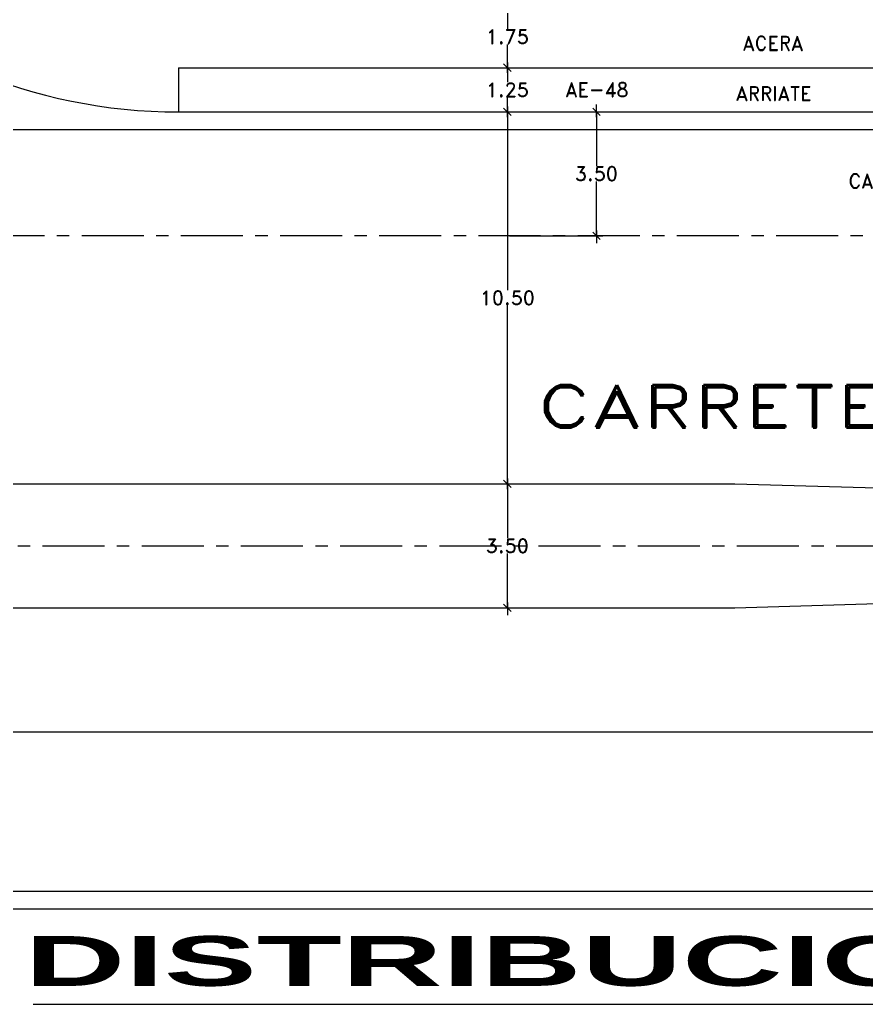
# Model space of a CAD drawing. Header units: millimetres. Extents: x 1590 to 1932, y -48 to 167.
# Drawn here: x 1631.11 to 1655, y -45.63 to -17.83 of the extents above; entities that cross this region are included whole.
import ezdxf
from ezdxf.enums import TextEntityAlignment as Align

# ---------------------------------------------------------------- set-up
doc = ezdxf.new("R2010")
doc.units = ezdxf.units.MM
doc.header["$LTSCALE"] = 0.1
doc.header["$MEASUREMENT"] = 0
doc.header["$PDMODE"] = 35
doc.header["$PDSIZE"] = 0.75
doc.linetypes.add('CENTERX2', pattern=[4, 2.5, -0.5, 0.5, -0.5])
doc.layers.get('0').update_dxf_attribs({"linetype": 'CONTINUOUS'})
doc.layers.get('DEFPOINTS').update_dxf_attribs({"linetype": 'CONTINUOUS'})
for name, color, linetype in [('CALLES', 3, 'CONTINUOUS'), ('PAREDES', 3, 'CONTINUOUS'), ('TECHOS', 2, 'CONTINUOUS'), ('TERRENO', 4, 'CONTINUOUS'), ('TEXT', 3, 'CONTINUOUS')]:
    doc.layers.add(name, color=color, linetype=linetype)
doc.styles.add('ROMAND', font='romand.shx')
doc.styles.add('SANSSERIFBOLD', font='sasb____.pfb', dxfattribs={"height": 0.5})
doc.dimstyles.new('URBA', dxfattribs={"dimtxt": 20, "dimasz": 0.5, "dimexe": 1.25, "dimexo": 0.63, "dimgap": 0.63, "dimtad": 0, "dimtih": 1, "dimtoh": 1, "dimzin": 1, "dimdsep": 46, "dimtxsty": 'ROMAND', "dimcen": 2.5, "dimclrd": 1, "dimclre": 1, "dimclrt": 3, "dimadec": 0, "dimazin": 0, "dimtfac": 1, "dimtmove": 0, "dimatfit": 3, "dimfxl": 1, "dimtvp": 1, "dimtolj": 1, "dimtzin": 1, "dimarcsym": 0})

# ---------------------------------------------------------------- blocks, each defined once
blk = doc.blocks.new('UTP1$0$DIMBLOCK')
at = {"color": 1}
blk.add_line((-7.5, 0), (10.5, 0), dxfattribs=at)
at = {"color": 4}
blk.add_line((-5.25, -5.25), (5.25, 5.25), dxfattribs=at)
blk = doc.blocks.new('*D84')
at = {"color": 1, "linetype": 'Continuous', "lineweight": -2, "transparency": 16777216}
for p, q in [((1642.806, -19.184), (1645.054, -19.184)), ((1644.874, -19.204), (1644.874, -19.589)), ((1644.874, -20.414), (1644.874, -20.029)), ((1642.806, -20.434), (1645.054, -20.434))]:
    blk.add_line(p, q, dxfattribs=at)
at = {"layer": 'DEFPOINTS', "color": 0, "linetype": 'Continuous', "transparency": 16777216}
for p in [(1642.744, -19.184), (1644.874, -19.184), (1642.744, -20.434)]:
    blk.add_point(p, dxfattribs=at)
at = {"color": 1, "linetype": 'Continuous', "lineweight": -2, "transparency": 16777216, "xscale": 0.02, "yscale": 0.02, "zscale": 0.02}
for p, rotation in [((1644.874, -19.184), 90), ((1644.874, -20.434), 270)]:
    blk.add_blockref('UTP1$0$DIMBLOCK', p, dxfattribs=dict(at, rotation=rotation))
at = {"color": 3, "linetype": 'Continuous', "transparency": 16777216, "insert": (1644.874, -19.809), "char_height": 0.4, "attachment_point": 5, "style": 'ROMAND'}
blk.add_mtext('\\A1;1.25', dxfattribs=at)
blk = doc.blocks.new('*D83')
at = {"color": 1, "linetype": 'Continuous', "lineweight": -2, "transparency": 16777216}
for p, q in [((1644.812, -17.434), (1644.694, -17.434)), ((1644.874, -17.454), (1644.874, -18.089)), ((1644.874, -19.164), (1644.874, -18.529)), ((1642.806, -19.184), (1645.054, -19.184))]:
    blk.add_line(p, q, dxfattribs=at)
at = {"layer": 'DEFPOINTS', "color": 0, "linetype": 'Continuous', "transparency": 16777216}
for p in [(1644.874, -17.434), (1644.874, -17.434), (1642.744, -19.184)]:
    blk.add_point(p, dxfattribs=at)
at = {"color": 1, "linetype": 'Continuous', "lineweight": -2, "transparency": 16777216, "xscale": 0.02, "yscale": 0.02, "zscale": 0.02}
for p, rotation in [((1644.874, -17.434), 90), ((1644.874, -19.184), 270)]:
    blk.add_blockref('UTP1$0$DIMBLOCK', p, dxfattribs=dict(at, rotation=rotation))
at = {"color": 3, "linetype": 'Continuous', "transparency": 16777216, "insert": (1644.874, -18.309), "char_height": 0.4, "attachment_point": 5, "style": 'ROMAND'}
blk.add_mtext('\\A1;1.75', dxfattribs=at)
blk = doc.blocks.new('*D85')
at = {"color": 1, "linetype": 'Continuous', "transparency": 16777216}
for p, q in [((1642.806, -20.434), (1645.054, -20.434)), ((1644.874, -20.454), (1644.874, -25.464)), ((1644.874, -30.914), (1644.874, -25.904)), ((1642.806, -30.934), (1645.054, -30.934))]:
    blk.add_line(p, q, dxfattribs=at)
at = {"layer": 'DEFPOINTS', "color": 0, "linetype": 'Continuous', "transparency": 16777216}
for p in [(1642.744, -20.434), (1644.874, -20.434), (1642.744, -30.934)]:
    blk.add_point(p, dxfattribs=at)
at = {"color": 1, "linetype": 'Continuous', "transparency": 16777216, "xscale": 0.02, "yscale": 0.02, "zscale": 0.02}
for p, rotation in [((1644.874, -20.434), 90), ((1644.874, -30.934), 270)]:
    blk.add_blockref('UTP1$0$DIMBLOCK', p, dxfattribs=dict(at, rotation=rotation))
at = {"color": 3, "linetype": 'Continuous', "transparency": 16777216, "insert": (1644.874, -25.684), "char_height": 0.4, "attachment_point": 5, "style": 'ROMAND'}
blk.add_mtext('\\A1;10.50', dxfattribs=at)
blk = doc.blocks.new('*D86')
at = {"color": 1, "linetype": 'Continuous', "transparency": 16777216}
for p, q in [((1642.806, -30.934), (1645.054, -30.934)), ((1644.874, -30.954), (1644.874, -32.464)), ((1644.874, -34.414), (1644.874, -32.904)), ((1642.806, -34.434), (1645.054, -34.434))]:
    blk.add_line(p, q, dxfattribs=at)
at = {"layer": 'DEFPOINTS', "color": 0, "linetype": 'Continuous', "transparency": 16777216}
for p in [(1642.744, -30.934), (1644.874, -30.934), (1642.744, -34.434)]:
    blk.add_point(p, dxfattribs=at)
at = {"color": 1, "linetype": 'Continuous', "transparency": 16777216, "xscale": 0.02, "yscale": 0.02, "zscale": 0.02}
for p, rotation in [((1644.874, -30.934), 90), ((1644.874, -34.434), 270)]:
    blk.add_blockref('UTP1$0$DIMBLOCK', p, dxfattribs=dict(at, rotation=rotation))
at = {"color": 3, "linetype": 'Continuous', "transparency": 16777216, "insert": (1644.874, -32.684), "char_height": 0.4, "attachment_point": 5, "style": 'ROMAND'}
blk.add_mtext('\\A1;3.50', dxfattribs=at)
blk = doc.blocks.new('*D97')
at = {"color": 1, "linetype": 'Continuous', "lineweight": -2, "transparency": 16777216}
for p, q in [((1644.937, -20.434), (1647.568, -20.434)), ((1647.388, -20.454), (1647.388, -21.957)), ((1647.388, -23.914), (1647.388, -22.397)), ((1644.937, -23.934), (1647.568, -23.934))]:
    blk.add_line(p, q, dxfattribs=at)
at = {"layer": 'DEFPOINTS', "color": 0, "linetype": 'Continuous', "transparency": 16777216}
for p in [(1644.874, -20.434), (1647.388, -20.434), (1644.874, -23.934)]:
    blk.add_point(p, dxfattribs=at)
at = {"color": 1, "linetype": 'Continuous', "lineweight": -2, "transparency": 16777216, "xscale": 0.02, "yscale": 0.02, "zscale": 0.02}
for p, rotation in [((1647.388, -20.434), 90), ((1647.388, -23.934), 270)]:
    blk.add_blockref('UTP1$0$DIMBLOCK', p, dxfattribs=dict(at, rotation=rotation))
at = {"color": 3, "linetype": 'Continuous', "transparency": 16777216, "insert": (1647.388, -22.177), "char_height": 0.4, "attachment_point": 5, "style": 'ROMAND'}
blk.add_mtext('\\A1;3.50', dxfattribs=at)
blk = doc.blocks.new('*D333')
at = {"color": 1, "linetype": 'Continuous', "transparency": 16777216}
for start, end in [(54.2646, 89.2369), (0.7631, 26.8805)]:
    blk.add_arc((1617.093, -32.684), 1.502, start, end, dxfattribs=at)
at = {"layer": 'DEFPOINTS', "color": 0, "linetype": 'Continuous', "transparency": 16777216}
for p in [(1617.093, -23.934), (1617.844, -31.384), (1592.555, -32.684), (1617.093, -32.684), (1704.734, -32.684)]:
    blk.add_point(p, dxfattribs=at)
at = {"color": 1, "linetype": 'Continuous', "transparency": 16777216, "xscale": 0.02, "yscale": 0.02, "zscale": 0.02}
for p, rotation in [((1617.093, -31.182), 179.6184583066391), ((1618.594, -32.684), 270.381541693361)]:
    blk.add_blockref('UTP1$0$DIMBLOCK', p, dxfattribs=dict(at, rotation=rotation))
at = {"color": 3, "linetype": 'Continuous', "transparency": 16777216, "insert": (1618.257, -31.735), "char_height": 0.5, "attachment_point": 5, "style": 'ROMAND'}
blk.add_mtext('\\A1;90°', dxfattribs=at)

msp = doc.modelspace()

# ---------------------------------------------------------------- linework, layer by layer
at = {"color": 4, "linetype": 'Continuous'}
msp.add_line((1631.4872, -45.6328), (1684.572, -45.6328), dxfattribs=at)
at = {"layer": 'CALLES', "color": 2, "linetype": 'Continuous'}
for p, q in [((1635.5927, -19.1842), (1635.5927, -20.4342)), ((1635.5927, -19.1842), (1655.3743, -19.1842)), ((1592.5555, -30.9342), (1651.2927, -30.9342)), ((1651.2927, -30.9342), (1696.8927, -32.2725)), ((1651.2927, -34.4342), (1696.8927, -33.0959)), ((1592.5555, -34.4342), (1651.2927, -34.4342)), ((1595.5311, -42.9342), (1799.1654, -42.9342))]:
    msp.add_line(p, q, dxfattribs=at)
at = {"layer": 'CALLES', "color": 4, "linetype": 'Continuous'}
msp.add_line((1635.5927, -20.4342), (1655.3743, -20.4342), dxfattribs=at)
at = {"layer": 'CALLES', "linetype": 'Continuous'}
for p, q in [((1594.3667, -37.9342), (1704.7339, -37.9342)), ((1595.5311, -42.4342), (1799.1654, -42.4342))]:
    msp.add_line(p, q, dxfattribs=at)
at = {"layer": 'CALLES', "color": 4, "linetype": 'Continuous'}
msp.add_arc((1635.5927, -5.4342), 15, 180, 270, dxfattribs=at)
at = {"layer": 'PAREDES', "color": 1, "linetype": 'CENTERX2', "ltscale": 7}
for p, q in [((1668.2108, -23.9342), (1629.757, -23.9342)), ((1592.5555, -32.6842), (1704.7339, -32.6842))]:
    msp.add_line(p, q, dxfattribs=at)
at = {"layer": 'TECHOS'}
msp.add_line((1652.38, -20.9342), (1652.411, -20.9342), dxfattribs=at)
msp.add_line((1652.38, -20.9342), (1652.411, -20.9342), dxfattribs=at)
at = {"layer": 'TERRENO', "color": 5, "linetype": 'Continuous'}
for p, q in [((1624.5927, -20.9342), (1657.3858, -20.9342)), ((1654.6533, -20.9342), (1675.7652, -20.9342))]:
    msp.add_line(p, q, dxfattribs=at)

# ---------------------------------------------------------------- texts
at = {"layer": 'TEXT', "style": 'ROMAND'}
for s, p in [('ACERA', (1652.3682, -18.6945)), ('ARRIATE', (1652.3923, -20.1113)), ('CARRIL DE DESACELERACION DE SALIDA', (1659.8855, -22.585))]:
    msp.add_text(s, height=0.4, dxfattribs=at).set_placement(p, align=Align.CENTER)
at = {"layer": 'TEXT', "color": 2, "style": 'ROMAND'}
msp.add_text('AE-48', height=0.4, dxfattribs=at).set_placement((1646.5115, -20.004))
at = {"layer": 'TEXT', "style": 'ROMAND', "width": 1.4}
msp.add_text('CARRETERA TRONCAL DEL NORTE', height=1.2, dxfattribs=at).set_placement((1645.7297, -29.3491))
at = {"layer": 'TEXT', "color": 4, "style": 'SANSSERIFBOLD', "width": 2}
msp.add_text('DISTRIBUCION DE LOCALES', height=1.40625, dxfattribs=at).set_placement((1631.2543, -45.1123))

# ---------------------------------------------------------------- dimensions: what is measured, and where the dimension line sits
at = {"color": 3, "linetype": 'Continuous'}
for base, p1, p2, picture, middle in [((1644.8745, -17.4342), (1642.7436, -19.1842), (1644.8745, -17.4342), '*D83', (1644.8745, -18.3092)), ((1644.8745, -19.1842), (1642.7436, -20.4342), (1642.7436, -19.1842), '*D84', (1644.8745, -19.8092)), ((1644.8745, -20.4342), (1642.7436, -30.9342), (1642.7436, -20.4342), '*D85', (1644.8745, -25.6842)), ((1644.8745, -30.9342), (1642.7436, -34.4342), (1642.7436, -30.9342), '*D86', (1644.8745, -32.6842))]:
    dim = msp.add_linear_dim(base=base, p1=p1, p2=p2, angle=90, dimstyle='URBA', override={"dimtxt": 0.4, "dimasz": 0.02, "dimexe": 0.18, "dimexo": 0.0625, "dimgap": 0.02, "dimzin": 0, "dimblk1": 'UTP1$0$DIMBLOCK', "dimblk2": 'UTP1$0$DIMBLOCK', "dimsah": 1, "dimcen": 0.09, "dimtdec": 4, "dimtofl": 0, "dimtvp": 0, "dimtzin": 0}, dxfattribs=at)
    dim.commit()
    dim.dimension.update_dxf_attribs({"geometry": picture, "text_midpoint": middle})
dim = msp.add_linear_dim(base=(1647.3884, -20.4342), p1=(1644.8745, -23.9342), p2=(1644.8745, -20.4342), angle=90, dimstyle='URBA', override={"dimtxt": 0.4, "dimasz": 0.02, "dimexe": 0.18, "dimexo": 0.0625, "dimgap": 0.02, "dimzin": 0, "dimblk1": 'UTP1$0$DIMBLOCK', "dimblk2": 'UTP1$0$DIMBLOCK', "dimsah": 1, "dimcen": 0.09, "dimtdec": 4, "dimtofl": 0, "dimtvp": 0, "dimtzin": 0}, dxfattribs=at)
dim.commit()
dim.dimension.update_dxf_attribs({"geometry": '*D97', "text_midpoint": (1647.3884, -22.177), "dimtype": 160})
at = {"color": 4, "linetype": 'Continuous'}
dim = msp.add_angular_dim_2l(base=(1617.8435, -31.3837), line1=((1617.0927, -23.9342), (1617.0927, -32.6842)), line2=((1592.5555, -32.6842), (1704.7339, -32.6842)), dimstyle='URBA', override={"dimtxt": 0.5, "dimasz": 0.02, "dimexe": 0.18, "dimexo": 0.0625, "dimgap": 0.02, "dimdec": 0, "dimzin": 0, "dimblk1": 'UTP1$0$DIMBLOCK', "dimblk2": 'UTP1$0$DIMBLOCK', "dimsah": 1, "dimcen": 0.09, "dimtdec": 4, "dimtofl": 0, "dimtvp": 0, "dimtzin": 0}, dxfattribs=at)
dim.commit()
dim.dimension.update_dxf_attribs({"geometry": '*D333', "text_midpoint": (1618.2566, -31.7352), "dimtype": 162})

doc.saveas('drawing.dxf')
